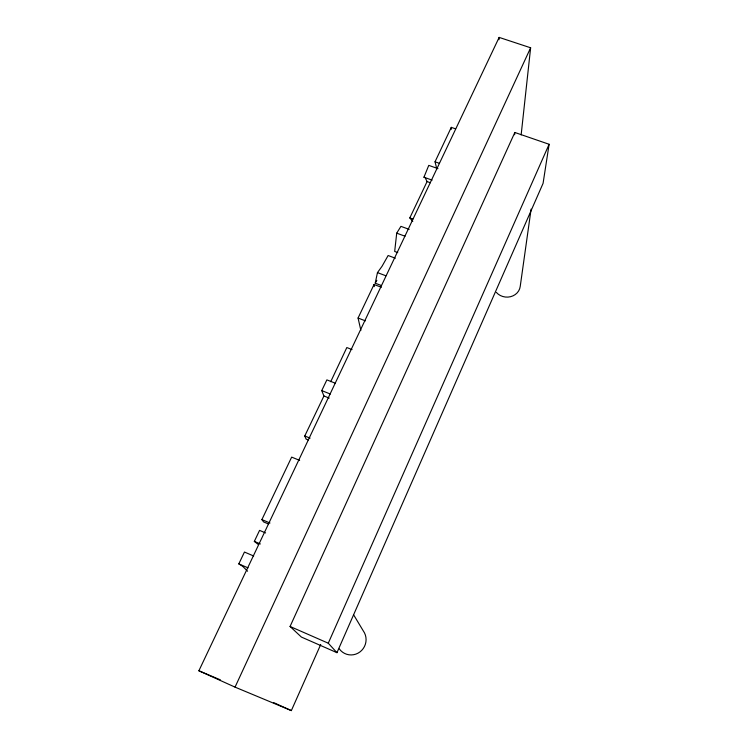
<?xml version="1.0" encoding="UTF-8"?>
<svg xmlns="http://www.w3.org/2000/svg" width="748" height="748" viewBox="0 0 748 748"><rect width="100%" height="100%" fill="white"/><g stroke="black" fill="none" stroke-linecap="round" stroke-linejoin="round"><path stroke-width="1.12" d="M451.287 129.32L451.287 127.356L455.635 128.862M498.991 39.728L499.14 37.4L530.631 47.788L521.141 134.911M514.615 134.743L514.839 132.48L549.116 144.28L543.076 183.353L336.955 652.677L301.379 637.053L290.065 626.469L514.839 132.48M409.175 229.374L400.919 226.354L396.711 233.161L394.682 251.45L397.73 252.572M531.099 209.122L520.225 286.409A13.427 12.192 3.2 0 1 510.575 296.694A13.427 12.192 3.2 0 1 496.345 292.384M395.365 258.21L388.128 255.517L382.022 266.307L377.459 272.618L375.225 283.202L381.461 285.549M432.11 180.128L423.938 177.211L428.772 165.373L437.963 168.627M336.955 652.677L328.269 643.205L549.116 144.28M499.14 37.4L198.884 670.778L235.04 687.132L291.346 710.6L320.724 644.505M235.04 687.132L530.631 47.788M451.287 127.356L435.037 161.792L436.804 168.88M360.863 330.373L358.068 318.04L374.047 284.502L381.34 287.251M258.135 544.385L254.339 541.384L259.575 530.379L265.596 532.931M335.431 383.266L326.876 379.881L321.752 390.606L323.931 395.982L304.763 435.981L306.11 439.113L308.223 439.964M330.719 381.695L346.82 347.549L352.056 349.587M412.784 221.436L409.801 217.93L427.089 181.558L425.051 177.519L423.938 177.211M247.56 571.21L242.754 566.358L238.808 563.889L244.456 552.043L253.675 555.998M268.607 524.039L263.595 521.917L261.894 519.589L291.664 457.112L299.649 460.385M375.225 283.202L376.842 280.313M435.037 161.792L439.422 163.345M427.089 181.558L430.371 182.727M409.801 217.93L412.84 219.042M396.711 233.161L405.005 236.2M377.459 272.618L385.846 275.76M358.068 318.04L365.417 320.855M321.752 390.606L330.336 394.018M323.931 395.982L329.214 398.086M304.763 435.981L310.093 438.141M261.894 519.589L269.981 523.011M198.884 670.778L220.333 679.829M254.339 541.384L260.379 543.964M238.808 563.889L248.046 567.872M290.065 626.469L328.269 643.205M273.675 702.615L291.346 710.6M353.711 614.968L363.257 630.845A15.082 14.689 -65.6 0 1 359.966 651.919A15.082 14.689 -65.6 0 1 339.33 648.918M374.047 284.502L374.318 286.624"/></g></svg>
